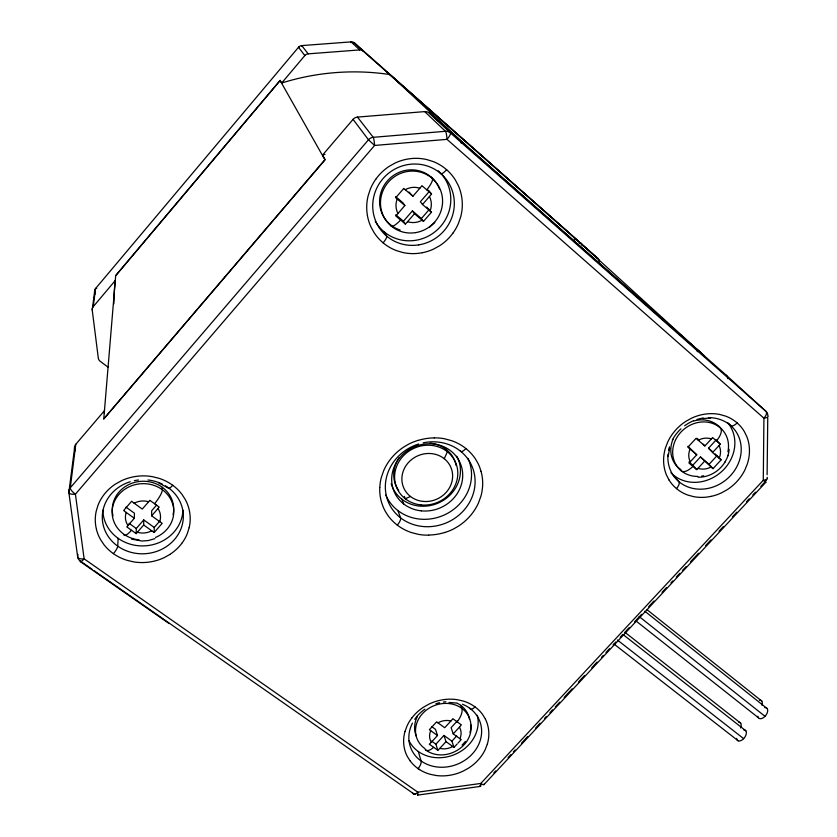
<?xml version="1.0" encoding="UTF-8"?>
<svg xmlns="http://www.w3.org/2000/svg" width="837" height="837" viewBox="0 0 837 837"><rect width="100%" height="100%" fill="white"/><g stroke="black" fill="none" stroke-linecap="round" stroke-linejoin="round"><path stroke-width="1.26" d="M143.692 524.998L143.744 519.913L154.217 527.446L154.238 532.447A14.668 4.457 40.2 0 1 151.748 530.784L143.692 524.998L137.373 532.269A14.846 3.453 -53.4 0 1 136.18 533.608L126.805 526.902A14.888 3.369 -53.3 0 0 127.998 525.563L134.318 518.27L134.443 513.217L125.979 507.138M767.111 474.736L767.749 418.029M136.18 533.608L136.295 528.503L143.744 519.913M301.582 46.338L301.718 45.575L308.183 53.85L359.638 49.927A4.991 4.896 -82.8 0 1 363.195 51.13L597.953 258.56A4.656 4.331 -46.1 0 1 599.334 261.615M118.122 538.317L117.745 546.153A6.748 1.548 -53.6 0 1 113.413 553.655L115.203 554.868A46.966 42.844 -4.1 0 0 126.983 560.298L133.512 561.857A47.228 43.085 -4.1 0 0 152.889 561.428A46.935 42.823 -4.1 0 0 164.125 557.662L169.796 554.512M379.768 487.479L380.186 483.054A52.04 47.814 -24.3 0 1 381.306 477.529L383.628 470.781A51.685 47.489 -24.3 0 1 389.582 460.402A51.946 47.73 -24.3 0 1 404.093 446.822L408.132 444.457A52.051 47.824 -24.3 0 1 413.258 442.051L417.956 440.356M697.336 351.707A304.061 283.021 -24 0 0 696.75 349.186L704.377 356.133L429.308 113.131A6.508 6.33 -60.7 0 0 424.694 111.603L357.483 117.096A6.518 6.434 -60.9 0 0 353.057 119.367L322.559 155.107L325.154 159.679L103.767 418.908L115.684 275.645L280.071 80.467L281.713 82.999A235.071 225.896 -22.6 0 1 389.686 74.535L387.029 72.066L569.788 233.429L704.325 355.924M350.881 42.624L351.09 41.85A4.802 4.698 -86.2 0 1 354.553 43.032L597.953 258.56M77.925 554.356L77.663 556.929A6.78 6.11 -1.8 0 0 80.216 560.989L91.986 569.202M115.684 275.645L280.249 80.404M103.767 418.908L324.913 159.752L280.071 80.467M104.196 413.049A304.061 283.021 -24 0 1 104.447 410.705L75.79 444.29L70.266 487.825A6.884 6.277 0.7 0 0 68.864 492.449L77.663 556.929A6.801 2.626 -8.7 0 0 84.139 558.844L417.799 792.158L480.804 783.442A6.173 1.726 44.7 0 0 484.194 783.882M108.255 367.317L100.137 361.228A4.865 4.562 5.4 0 1 98.316 358.163L92.227 310.077A4.917 4.645 9.2 0 1 93.242 306.666L95.544 288.556L298.527 47.259L299.301 47.803M75.79 444.29A6.414 5.901 2.1 0 0 74.483 448.632L68.864 492.449A6.895 2.417 -8.1 0 0 75.414 494.186L374.599 145.45L447.01 139.36L763.93 418.186L763.281 480.271L480.804 783.442A6.246 0.827 82.2 0 1 479.925 785.462M92.227 310.077L94.56 291.841A4.729 4.478 10.6 0 1 95.544 288.556A4.708 1.004 39.1 0 1 96.726 288.566M668.198 456.249L669.652 447.994M698.016 477.216C713.595 477.603 727.96 464.901 729.142 449.291M189.162 527.676L187.289 533.64A47.029 42.907 -4.1 0 1 182.309 542.69M404.972 731.569L406.939 726.171A42.907 37.205 -21.2 0 1 411.888 717.895M487.354 744.009L485.334 749.324A42.896 37.194 -21.2 0 1 480.365 757.433A43.116 37.383 -21.2 0 1 468.49 768.167L463.238 771.065A42.813 37.121 -21.2 0 1 452.953 774.654A43.085 37.351 -21.2 0 1 435.564 775.428M725.072 462.055L725.334 461.469M727.583 456.291L728.002 455.349M444.248 458.697L447.397 451.739L446.309 449.542M93.242 306.666L115.276 280.521A235.071 225.896 -22.6 0 0 113.863 303.831M281.713 82.999L304.814 55.577A5.012 4.938 81.9 0 1 308.183 53.85M426.64 207.105L431.494 212.19L423.491 221.397A15.15 0.868 41.3 0 1 422.078 220.194L414.482 213.717L412.421 210.893L403.434 221.24L405.37 224.075A15.181 3.746 -50 0 0 407.567 221.679L414.482 213.717M405.37 224.075L395.755 215.915A15.223 3.651 -50 0 0 397.952 213.508L404.867 205.525L402.879 202.753L395.629 196.58M404.867 205.525L397.198 198.997A15.275 0.879 41.2 0 1 395.723 197.731L403.769 188.43A15.286 0.764 41.3 0 0 405.234 189.706L412.892 196.266L419.839 188.252A15.286 3.662 -49.7 0 0 421.942 185.688L431.536 193.954A15.244 3.766 -49.7 0 1 429.433 196.507L422.497 204.49L430.082 210.987A15.16 0.753 41.3 0 0 431.494 212.19M154.238 532.447L162.2 523.303A14.689 4.352 40.2 0 1 159.71 521.639L151.654 515.822L157.994 508.53A14.846 3.484 -53.2 0 0 159.197 507.096L149.844 500.317A14.878 3.4 -53.1 0 1 148.641 501.75L142.29 509.074L134.171 503.215A14.804 4.394 39.9 0 1 131.65 501.258L123.667 510.486A14.794 4.499 39.8 0 0 126.188 512.432L134.318 518.27M715.216 453.936L721.138 459.848L713.009 468.636A14.135 0.732 42 0 1 711.063 466.994L700.443 456.96L692.827 465.215L696.729 469.63A13.999 6.508 -48.9 0 0 697.985 468.343L704.44 461.354M156.634 505.056L151.654 510.8L151.654 515.822M427.487 189.696L429.391 191.338L420.373 201.727L422.497 204.49M423.491 221.397L421.388 218.541L429.329 209.407M154.217 527.446L159.741 521.085M433.911 724.821L436.611 721.839A13.748 3.746 43.8 0 0 437.918 722.823L444.709 727.719L450.934 720.96A13.79 6.037 -55.4 0 0 452.827 718.701L461.323 724.863A13.758 6.1 -55.5 0 1 459.44 727.123L453.215 733.861L459.952 738.726A13.706 3.693 44.1 0 0 461.208 739.584L458.069 743.026M433.461 725.313L429.391 729.676A13.737 3.829 43.9 0 0 430.699 730.659L437.5 735.535L431.285 742.283A13.8 5.985 -55.8 0 1 429.308 744.208L437.835 750.297A13.769 6.058 -55.9 0 0 439.812 748.372L446.016 741.655L443.955 735.43L435.878 744.177L437.835 750.297M696.729 469.63L689.018 463.091A14.03 6.445 -48.9 0 0 690.274 461.804L696.74 454.794L687.951 446.309M696.74 454.794L690.065 449.103A14.187 0.743 42 0 1 687.888 447.22L696.049 438.347A14.198 0.649 41.9 0 0 698.225 440.241L704.89 445.954L711.377 438.923A14.093 6.466 -48.3 0 0 712.569 437.542L720.249 444.154A14.062 6.529 -48.3 0 1 719.056 445.525L712.58 452.535L719.192 458.205A14.156 0.638 42 0 0 721.138 459.848M712.58 452.535L708.52 448.203L716.169 439.917L720.249 444.154M457.577 720.657L451.101 727.677L453.215 733.861M457.169 743.999L454.02 747.357L451.917 741.153L456.678 736.005M713.009 468.636L709.065 464.305L717.131 455.579M493.84 772.833L495.63 770.929M508.08 757.558L510.758 754.702M513.426 751.835L515.205 749.921M521.43 743.235L527.666 736.56M535.67 727.96L540.127 723.189M544.573 718.418L546.352 716.503M549.909 712.685L552.577 709.818M555.255 706.962L559.702 702.18M564.148 697.409L572.163 688.82M578.388 682.134L584.624 675.449M591.738 667.811L597.084 662.088M601.531 657.307L603.31 655.402M605.978 652.536L609.535 648.717M613.102 644.898L615.77 642.031M620.217 637.26L622.885 634.394M624.664 632.49L629.121 627.708M634.456 621.985L641.581 614.348M648.696 606.71L654.032 600.976M662.046 592.387L666.493 587.616M670.95 582.834L672.728 580.93M676.286 577.111L679.843 573.293M682.511 570.426L686.078 566.607M690.525 561.836L698.529 553.236M705.654 545.598L710.99 539.875M719.004 531.286L723.45 526.504M732.354 516.963L736.801 512.181M746.594 501.687L749.261 498.821M752.819 495.002L755.487 492.135M760.833 486.412L765.28 481.631L765.824 482.269L483.974 784.604M429.235 227.497L434.832 222.443M765.803 482.279L763.281 480.271A6.403 2.354 1.3 0 0 767.09 477.32M410.454 496.456L405.317 498.779L404.386 496.414M444.667 532.604L449.26 530.93A52.051 47.814 -24.3 0 0 454.261 528.576L458.216 526.264A51.946 47.719 -24.3 0 0 472.497 513.039A51.674 47.468 -24.3 0 0 478.492 502.911L480.888 496.299A52.04 47.803 -24.3 0 0 482.091 490.869L482.593 486.496A52.051 47.824 -24.3 0 0 481.066 471.398M154.929 538.641L148.379 540.524L142.081 541.037L131.514 539.122M417.673 795.098L480.511 786.382M702.829 418.563L710.665 417.987M428.722 535.199L424.129 535.063A52.04 47.803 -24.3 0 1 418.448 534.351L411.553 532.604A51.622 47.416 -24.3 0 1 399.155 526.473L397.282 525.113A51.8 47.583 -24.3 0 1 387.688 515.121L385.428 511.512A52.051 47.824 -24.3 0 1 383.168 506.887L381.62 502.608A52.051 47.824 -24.3 0 1 379.768 487.521M434.236 437.824L438.912 438.013A52.04 47.814 -24.3 0 1 444.688 438.808L451.645 440.691A51.622 47.437 -24.3 0 1 464.064 447.125L465.916 448.538A51.8 47.594 -24.3 0 1 475.322 458.781L477.498 462.453A52.051 47.824 -24.3 0 1 479.643 467.119L481.076 471.419M449.05 702.431L455.966 703.017M435.564 775.418L429.799 774.183A42.844 37.142 -21.2 0 1 410.276 761.042M425.939 750.161C444.102 763.229 473.491 747.525 470.907 724.832M158.737 482.949L168.729 488.306M419.557 769.611L418.019 768.575A6.246 2.731 -56.4 0 0 421.105 760.99L418.28 751.49M485.47 719.234L482.75 714.693A43.001 37.288 -21.2 0 0 474.987 706.867L473.46 705.8A42.844 37.152 -21.2 0 0 463.206 701.029L457.4 699.711A43.085 37.362 -21.2 0 0 439.739 700.36A42.823 37.142 -21.2 0 0 429.266 703.969L423.92 706.93A43.116 37.383 -21.2 0 0 411.898 717.905M189.183 527.676A47.228 43.095 -4.1 0 0 189.204 509.921A46.945 42.833 -4.1 0 0 185.322 499.574L181.974 494.364A47.134 43.011 -4.1 0 0 172.736 485.282L170.957 484.037A46.966 42.865 -4.1 0 0 159.156 478.356L152.554 476.692A47.228 43.095 -4.1 0 0 132.842 476.964A46.945 42.844 -4.1 0 0 121.375 480.773L115.6 483.985A47.27 43.126 -4.1 0 0 102.93 496.1A47.039 42.917 -4.1 0 0 97.971 505.339L96.161 511.407A47.238 43.095 -4.1 0 0 96.454 529.329M94.121 570.698L412.861 793.194A6.121 5.252 -19.6 0 0 415.466 794.167M80.415 561.648L169.084 623.534M129.055 523.313L136.295 528.503M431.641 741.143L435.878 744.177M431.473 726.443L435.481 729.341L437.5 735.535M443.955 735.43L451.917 741.153M446.016 741.655L452.765 746.499A13.695 3.777 44.1 0 0 454.02 747.357M614.055 644.072L738.224 740.839M617.361 639.981L743.664 738.652M625.427 632.699L740.693 723.189M623.042 634.53L745.861 730.816M639.175 616.566L765.028 716.326M635.817 620.824L758.374 717.727M669.014 479.957A44.497 39.559 -38.8 0 0 676.484 488.588L677.96 489.771A44.34 39.412 -38.8 0 0 687.951 495.106L693.653 496.655A44.581 39.632 -38.8 0 0 711.105 496.362M644.783 611.198L767.152 708.541M367.412 215.548A47.897 46.453 -42 0 0 370.99 227.005L374.181 232.77A48.096 46.642 -42 0 0 383.116 242.835L384.853 244.226A47.918 46.474 -42 0 0 396.382 250.598L402.859 252.523A48.19 46.736 -42 0 0 422.35 252.711M646.938 609.629L761.796 701.092M711.105 496.383A44.309 39.391 -38.8 0 0 721.609 492.794L727.039 489.791A44.623 39.663 -38.8 0 0 739.542 478.429A44.392 39.465 -38.8 0 0 744.993 469.724L747.326 463.97A44.591 39.632 -38.8 0 0 749.261 446.801A44.319 39.391 -38.9 0 0 746.886 436.788L744.438 431.735A44.497 39.559 -38.9 0 0 737.115 422.905L735.65 421.691A44.34 39.423 -38.9 0 0 725.658 416.135L719.914 414.493A44.591 39.642 -38.8 0 0 702.191 414.629A44.319 39.402 -38.9 0 0 691.488 418.228L685.953 421.293A44.623 39.674 -38.8 0 0 673.283 432.917A44.403 39.475 -38.8 0 0 667.832 441.81L665.551 447.659A44.591 39.642 -38.8 0 0 663.877 464.974A44.319 39.402 -38.8 0 0 666.461 474.956L669.014 479.946M452.963 233.105A47.981 46.527 -42.1 0 0 458.477 223.333L460.706 216.846A48.19 46.736 -42.1 0 0 461.752 197.323A47.897 46.453 -42.2 0 0 458.435 185.835L455.359 179.986A48.096 46.642 -42.1 0 0 446.592 169.691L444.865 168.258A47.929 46.485 -42.2 0 0 433.325 161.614L426.786 159.564A48.19 46.736 -42.1 0 0 406.96 159.187A47.908 46.464 -42.2 0 0 395.21 162.985L389.226 166.322A48.232 46.778 -42.1 0 0 375.813 179.223M688.997 461.961L692.827 465.215M395.796 214.764L403.434 221.24M412.421 210.893L421.388 218.541M700.443 456.96L709.065 464.305M697.022 438.337L698.947 439.99M708.52 448.203L712.35 451.478M409.031 192.018L412.892 196.266M429.308 113.131L450.411 132.916L766.043 411.417A6.403 3.034 -47.2 0 1 763.93 418.186A6.487 2.166 0.8 0 0 767.78 415.455A6.414 5.671 -42 0 0 766.043 411.417L726.15 375.133L468.27 147.574L387.207 72.097M363.195 51.13L354.553 43.032A4.76 0.753 -49.8 0 0 353.517 43.514M359.638 49.927L351.142 41.881L301.759 45.596A4.813 4.74 79 0 0 298.527 47.259L298.506 47.228M424.694 111.603L445.462 131.294A6.999 6.78 -56.6 0 1 450.411 132.916A6.999 1.632 -49.3 0 1 447.01 139.36A7.031 1.099 85.4 0 0 445.462 131.294L373.239 137.32A7.01 6.895 -53 0 0 368.479 139.769L70.266 487.825A6.79 2.145 39.2 0 0 75.414 494.186L84.139 558.844A6.78 1.475 -53.7 0 1 80.216 560.989M727.939 422.863L730.628 425.52A6.414 2.982 -47.7 0 0 737.115 422.905M718.345 425.824L720.395 427.906A12.67 5.859 -48.3 0 1 716.441 440.89M703.289 444.227L704.89 445.954M438.316 170.842L440.869 173.677A6.947 1.705 -49.5 0 0 446.592 169.691M431.181 177.141L432.29 178.417A13.727 3.338 -49.7 0 1 426.776 189.863M679.11 468.406L681.015 470.624A12.618 5.838 -48.9 0 0 692.9 466.397M673.168 474.851L678.859 481.631A6.33 2.95 -49.5 0 1 676.484 488.588M429.391 191.338L431.536 193.954M357.483 117.096L373.239 137.32A7.073 0.806 85 0 1 374.599 145.45L368.573 139.894L353.057 119.367M298.527 47.259L304.814 55.577M410.12 760.917L407.316 756.439A42.823 37.131 -21.2 0 1 404.198 747.42A43.085 37.362 -21.2 0 1 404.962 731.569M390.147 224.494L391.078 225.948A13.664 3.327 -50 0 0 400.599 220.037M383.932 231.65L386.684 236.139A6.863 1.684 -50.3 0 1 383.116 242.845M401.886 499.218L403.737 503.979M397.857 510.539L400.609 517.883A6.487 2.291 -52.7 0 1 397.282 525.113M460.768 705.382L461.857 708.374A12.388 5.461 -55.4 0 1 457.107 721.871M74.483 448.632L74.828 451.216M94.884 294.415L94.56 291.841A4.708 1.151 -6.2 0 1 94.947 291.381M162.326 487.312L162.368 489.729A13.382 3.097 -53.1 0 1 154.521 503.748M423.208 442.825A45.491 41.819 -24.3 0 1 472.654 495.546A45.491 41.819 -24.3 0 1 397.366 515.1A45.491 41.819 -24.3 0 1 418.646 444.008M465.916 448.538A6.529 2.333 -51.3 0 1 460.423 451.112M444.782 532.437A52.051 47.824 -24.3 0 1 428.868 535.021M418.092 440.44A52.051 47.824 -24.3 0 1 434.351 437.908M113.413 553.655A47.134 43.001 -4.1 0 1 104.029 544.782L100.566 539.635A46.945 42.833 -4.1 0 1 96.433 529.34M165.464 485.805A40.542 37.016 -4 0 1 170.654 543.359A40.542 37.016 -4 0 1 107.983 536.098A40.542 37.016 -4 0 1 130.269 481.714M134.328 480.668A40.542 37.016 -4 0 1 138.503 480.009M147.94 479.988A40.542 37.016 -4 0 1 162.232 484.048M172.736 485.282A6.738 1.59 -53 0 1 168.404 487.762M182.414 542.543A47.228 43.095 -4.1 0 1 169.921 554.376M462.422 704.231A36.995 32.099 -21.2 0 1 477.561 746.688A36.995 32.099 -21.2 0 1 428.994 765.081A36.995 32.099 -21.2 0 1 412.442 723.147M414.723 719.328A36.995 32.099 -21.2 0 1 424.903 709.169M435.951 703.729A36.995 32.099 -21.2 0 1 439.634 702.714M443.411 702.044A36.995 32.099 -21.2 0 1 445.933 701.793M474.987 706.867A6.236 2.783 -55.1 0 1 469.756 708.259M487.364 744.009A43.085 37.351 -21.2 0 0 488.369 728.295A42.823 37.131 -21.2 0 0 485.47 719.234M422.361 252.722A47.897 46.443 -42 0 0 433.859 248.945L439.728 245.68A48.222 46.767 -42.1 0 0 452.953 233.105M708.416 417.632A38.282 34.055 -38.9 0 1 741.038 452.974A38.282 34.055 -38.9 0 1 700.956 489.185A38.282 34.055 -38.9 0 1 668.041 454.114M668.585 450.421A38.282 34.055 -38.9 0 1 669.516 446.791M672.362 439.948A38.282 34.055 -38.9 0 1 680.931 428.837M684.645 425.771A38.282 34.055 -38.9 0 1 693.381 420.791M697.022 419.463A38.282 34.055 -38.9 0 1 703.321 418.019M157.994 508.53A17.567 16.039 -4 0 1 159.71 521.639M151.748 530.784A17.567 16.039 -4 0 1 137.373 532.269M127.998 525.563A17.567 16.039 -4 0 1 126.188 512.432M134.171 503.215A17.567 16.039 -4 0 1 148.641 501.75M131.493 530.292A13.382 3.076 -53.4 0 1 123.845 534.592M139.078 539.875A30.843 28.186 -3.9 0 1 115.443 499.438A30.843 28.186 -3.9 0 1 165.287 492.156A30.843 28.186 -3.9 0 1 155.504 537.469M459.44 727.123A16.029 13.915 -21.2 0 1 459.952 738.726M452.765 746.499A16.029 13.915 -21.2 0 1 439.812 748.383M431.285 742.283A16.029 13.915 -21.2 0 1 430.699 730.659M437.918 722.823A16.029 13.915 -21.2 0 1 450.934 720.96M433.608 747.347A12.388 5.42 -55.9 0 1 424.83 748.55A28.165 24.482 -21.2 0 1 419.902 716.932A28.165 24.482 -21.2 0 1 454.397 704.66A28.165 24.482 -21.2 0 1 470.007 732.48M465.382 741.446A28.165 24.482 -21.2 0 1 462.066 745.024M429.433 196.507A17.922 17.389 -42.2 0 1 430.082 210.987M422.078 220.194A17.922 17.389 -42.2 0 1 407.567 221.679M397.952 213.519A17.922 17.389 -42.2 0 1 397.198 198.997M405.234 189.706A17.922 17.389 -42.2 0 1 419.839 188.252M719.056 445.525A16.594 14.752 -38.9 0 1 719.192 458.205M711.063 466.994A16.594 14.752 -38.9 0 1 697.985 468.343M690.274 461.804A16.594 14.752 -38.9 0 1 690.065 449.103M698.225 440.241A16.594 14.752 -38.9 0 1 711.377 438.923M697.859 476.42A29.138 25.957 -38.9 0 1 672.917 448.569A29.138 25.957 -38.9 0 1 705.371 421.963A29.138 25.957 -38.9 0 1 727.908 451.781M703.603 475.761A29.138 25.957 -38.9 0 1 701.688 476.107M467.935 458.32A44.989 41.431 -24.3 0 1 444.018 515.1A44.989 41.431 -24.3 0 1 385.805 495.044M182.958 510.089A40.082 36.65 -3.8 0 1 142.51 545.923A40.082 36.65 -3.8 0 1 102.857 510.214M477.32 715.248A36.608 31.837 -21.2 0 1 453.173 755.11A36.608 31.837 -21.2 0 1 409.021 740.735M440.89 173.28A40.877 39.705 -42.6 0 1 433.671 232.801A40.877 39.705 -42.6 0 1 375.248 221.23M728.577 423.825A37.864 33.752 -38.9 0 1 720.584 472.507A37.864 33.752 -38.9 0 1 670.95 472.779M456.814 456.238A35.729 32.936 -24.3 0 1 437.751 503.267A35.729 32.936 -24.3 0 1 391.193 483.713M113.005 515.822A30.728 28.092 -3.8 0 1 142.729 481.254A30.728 28.092 -3.8 0 1 173.071 514.692M456.72 702.986A28.06 24.409 -21.2 0 1 469.505 719.265M416.439 736.424A28.06 24.409 -21.2 0 1 417.328 716.66M400.096 230.039A31.346 30.435 -42.6 0 1 388.452 179.725A31.346 30.435 -42.6 0 1 439.456 188.942M680.962 469.819A29.033 25.884 -38.9 0 1 672.99 439.279M693.8 420.948A29.033 25.884 -38.9 0 1 721.588 429.276M429.998 443.15A31.9 29.41 -24.3 0 1 456.134 465.498M398.694 490.482A31.9 29.41 -24.3 0 1 399.28 457.441M417.381 794.658A6.277 0.596 82.7 0 0 417.799 792.158A6.236 2.752 -56.9 0 1 412.861 793.194M375.792 179.212A47.991 46.548 -42.1 0 0 370.299 189.214L368.134 195.827A48.19 46.736 -42.1 0 0 367.433 215.538M322.559 155.107A304.061 283.021 -24 0 1 325.007 154.343M460.915 142.855A304.061 283.021 -24 0 1 463.374 143.2M726.15 375.133A5.995 5.367 -42.7 0 1 727.803 378.669M766.713 479.319A6.319 5.545 -39.5 0 1 765.478 481.411M574.308 237.666A235.071 225.896 -22.6 0 1 574.914 240.073M579.194 243.285A4.478 1.486 -48.5 0 1 580.836 243.002A4.478 4.195 -46.9 0 1 582.175 245.743M743.507 729.812A6.414 3.756 -53.2 0 1 746.217 734.091A6.414 3.756 -53.2 0 1 741.069 740.557A6.414 3.756 -53.2 0 1 736.633 738.443M759.421 700.161A6.361 3.714 -52.2 0 1 761.921 705.193M764.746 707.579A6.424 3.777 -52.3 0 1 767.56 711.774A6.424 3.777 -52.3 0 1 762.402 718.251A6.424 3.777 -52.3 0 1 757.862 716.242M738.82 722.195A6.351 3.693 -53.1 0 1 740.536 727.918M418.803 244.864A41.369 40.134 -42.2 0 0 445.943 179.003A41.369 40.134 -42.2 0 0 375.844 190.219A41.369 40.134 -42.2 0 0 418.803 244.864M415.633 232.623A31.461 30.55 -42.4 0 0 436.15 182.466A31.461 30.55 -42.4 0 0 382.833 191.098A31.461 30.55 -42.4 0 0 415.633 232.623M421.325 510.852A35.991 33.145 -24.3 0 0 460.476 463.698A35.991 33.145 -24.3 0 0 399.793 457.63A35.991 33.145 -24.3 0 0 421.325 510.852M421.011 504.92A32.015 29.494 -24.3 0 0 455.799 462.945A32.015 29.494 -24.3 0 0 401.812 457.567A32.015 29.494 -24.3 0 0 421.011 504.92M423.114 501.405A25.706 23.666 -24.3 0 0 451.007 467.674A25.706 23.666 -24.3 0 0 407.65 463.426A25.706 23.666 -24.3 0 0 423.114 501.405"/></g></svg>
